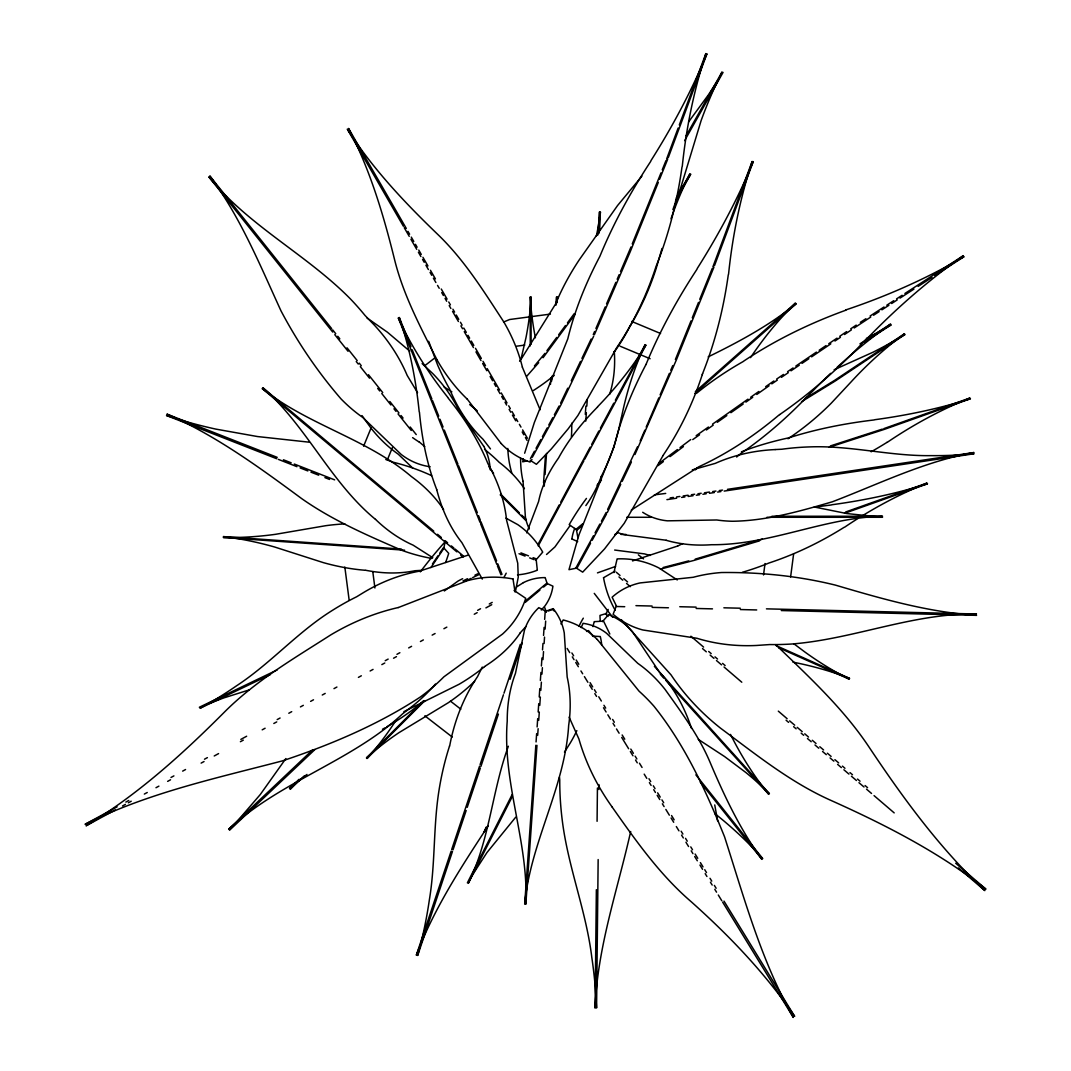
<?xml version="1.0" encoding="UTF-8"?>
<svg xmlns="http://www.w3.org/2000/svg" width="1071" height="1071" viewBox="0 0 1071 1071"><rect width="100%" height="100%" fill="white"/><g stroke="black" fill="none" stroke-linecap="round" stroke-linejoin="round"><path stroke-width="1.5" d="M556.545 302.973L556.585 296.881L556.01 305.141M596.36 889.68L595.101 1008.119C597.323 947.527 617.539 890.081 630.685 831.524M597.083 821.31L597.431 787.988M598.154 859.558L596.574 1008.012L595.329 987.837A679.523 522.434 27.5 0 0 591.768 957.139C586.172 911.234 568.473 868.019 562.503 822.207A575.314 385.132 24.6 0 1 559.745 780.879L559.758 779.969A509.676 298.796 23.3 0 1 559.464 777.158M598.89 789.528L598.943 784.561M543.559 482.793L545.5 455.014M550.454 384.422L550.909 377.795M544.242 486.18L544.59 481.2M545.059 474.547L546.531 453.461M551.605 381.169L551.953 376.202M557.161 301.902L557.509 296.948L556.692 302.973M535.835 745.269L524.696 904.125C530.453 842.301 564.832 787.587 568.661 725.428A343.764 200.813 -21.7 0 0 567.175 677.033L564.27 633.068A564.471 173.127 -19.8 0 0 553.238 608.663L545.219 611.38L544.657 619.399M536.062 741.935L536.651 733.608M537.12 726.955L537.696 718.628M538.164 711.961L538.753 703.634M539.222 696.967L539.797 688.64M540.373 680.487L540.935 672.441M541.39 665.988L541.953 657.942M542.515 649.896L542.97 643.457M543.533 635.424L544.095 627.405M536.973 745.349L525.834 904.205C528.753 842.181 502.339 783.209 507.226 721.131A343.764 200.813 29.7 0 1 515.446 673.405L524.455 630.284A564.471 173.127 27.8 0 1 538.793 607.645L546.357 611.461M537.669 735.362L538.137 728.695M538.713 720.368L539.302 712.041M539.771 705.374L540.346 697.047M540.815 690.393L541.39 682.173M541.953 674.128L542.408 667.688M542.97 659.629L543.533 651.583M544.108 643.537L544.55 637.111M545.112 629.092L545.675 621.073M571.405 436.968L571.445 436.419A374.074 231.015 30.9 0 0 571.74 423.259M585.302 414.383L585.891 406.07M597.886 234.951L599.506 211.844L599.573 224.067A428.293 309.706 33.5 0 0 599.814 230.252M585.757 421.104L586.346 412.79M586.814 406.137L587.283 399.483M598.93 233.358L600.429 211.911L598.662 224A428.293 309.706 -25.5 0 1 596.319 236.222M614.366 351.382L614.326 351.931A332.492 177.398 29.7 0 1 609.613 394.382M763.529 574.94L765.015 563.533M790.612 576.948L793.624 553.908M523.317 458.95L522.702 461.815L527.173 460.905M613.924 572.61L617.11 558.901A760.638 249.128 -77.9 0 1 658.839 567.925L677.274 579.933M662.012 248.485L656.068 268.781A392.642 318.382 44.6 0 1 630.484 325.437M524.656 453.22L534.335 422.55L567.791 338.864A1021.734 442.243 -19.1 0 1 599.747 256.571L600.148 255.674A992.415 488.001 -21.1 0 1 650.673 161.453L650.981 160.61A942.132 543.292 -24.9 0 0 699.309 71.462L706.967 53.751L668.25 157.691M521.042 358.959L525.955 337.767A400.219 297.858 -30.5 0 0 530.265 308.341L531.096 296.841L531.096 344.286M614.071 446.727L578.969 534.844L568.969 569.678L577.028 568.032L590.563 543.251M515.566 590.978L518.244 577.189L517.735 563.212L506.596 520.278A1039.004 359.669 0.9 0 0 488.135 464.038L487.827 463.408A971.866 405.775 2.2 0 0 448.08 397.997M449.525 746.099L449.793 745.309A448.655 274.618 39.3 0 1 477.532 676.618L482.271 667.072M451.145 851.137L416.324 955.225C433.942 908.703 461.24 866.921 488.363 825.594M451.667 849.571L479.567 766.14M480.103 764.56L503.437 694.771M503.972 693.205L520.332 644.287M452.484 851.418L417.677 955.493L422.295 937.393A613.911 484.962 43.7 0 0 429.351 899.935C435.388 863.828 433.22 827.093 438.909 790.974A513.304 356.335 40.7 0 1 449.512 746.099M453.02 849.838L466.18 810.493M467.224 807.347L480.384 767.987M480.919 766.421L498.417 714.076M510.064 679.268L522.193 642.975M666.604 159.044L678.157 128.025M679.309 124.919L705.883 53.55L700.367 71.663A936.174 639.521 41.7 0 0 682.281 166.286L681.973 167.13A1010.622 602.13 38.5 0 1 656.282 265.849L655.947 266.759A1080.037 577.403 37 0 1 616.695 347.714L577.938 415.454L568.273 428.695L551.297 448.963L536.41 464.305L530.158 460.289M712.871 266.907L752.163 161.413L746.634 179.513A936.174 639.521 41.7 0 0 728.561 274.149L728.253 274.993A1010.622 602.13 38.5 0 1 702.563 373.712M714.531 265.554L753.234 161.601L745.577 179.326A942.132 543.292 -24.9 0 1 697.248 268.473L696.94 269.316A992.415 488.001 -21.1 0 0 646.402 363.538L646.041 364.435M616.347 605.838L613.121 614.285A611.501 210.987 -68 0 0 642.921 629.989L696.886 638.262A396.016 251.431 -65.9 0 0 756.3 645.478L769.848 644.555A463.636 331.595 -64.6 0 0 792.179 643.979C854.43 638.959 913.335 612.933 976.484 614.004L766.448 608.85M526.704 532.849L538.619 501.456A995.99 288.38 -2.1 0 1 558.393 458.214L558.687 457.732A922.225 324.473 -3.3 0 1 597.498 407.06M508.35 746.246C492.004 791.054 489.661 840.025 468.308 883.267L512.393 796.369M672.896 209.621L680.353 188.938L701.13 120.568A523.906 476.756 46.7 0 1 714.491 87.755L722.041 71.985L686.056 135.87M630.993 246.999L620.484 271.606M632.238 243.92L660.981 172.94M662.226 169.847L665.975 160.596M658.304 182.391L630.19 251.832L594.351 334.781M659.549 179.299L667.675 159.244M675.386 359.495L691.009 320.912M692.254 317.833L698.506 302.397M699.751 299.318L712.255 268.446M713.955 267.107L676.47 359.695L634.942 454.546M363.618 446.165L371.168 427.757M387.394 459.754L392.374 447.611M702.228 374.622L702.589 373.725M593.267 334.58L594.592 331.501M595.918 328.436L605.222 306.935M606.547 303.856L615.838 282.356M617.164 279.277L619.158 274.671M640.204 440.904L644.862 430.154M646.188 427.075L658.799 397.89M660.124 394.824L669.415 373.324M670.741 370.245L672.735 365.639M486.234 827.04L483.972 832.314L486.18 827.937M581.178 627.579L583.066 623.309A581.781 168.428 -67.1 0 1 606.574 633.282L637.807 663.364A349.856 195.471 -68.9 0 1 665.091 689.456C681.651 712.617 698.787 735.697 709.979 762.097C724.291 795.954 740.168 829.503 761.923 859.37L700.247 782.084M560.628 403.084L567.724 388.197M571.271 380.74L580.495 361.382M581.914 358.41L591.138 339.052M593.642 336.267L560.99 404.771L532.341 457.25M607.605 509.461L637.419 446.915M607.27 512.634L620.752 484.333M622.171 481.361L631.395 462.003M608.167 609.412L605.905 614.031L608.033 616.401M512.219 794.428L467.384 882.812L486.917 852.61L515.66 817.253M564.484 752.123L570.107 743.234A307.377 187.171 0.4 0 0 576.841 730.636M597.524 407.06L597.779 406.565A833.225 372.306 -5.8 0 0 639.374 355.425L645.974 345.009L584.686 459.285M538.151 544.162L559.156 505.003M560.735 502.058L590.161 447.183M591.741 444.251L598.823 431.037M600.389 428.105L613.763 403.165M615.343 400.246L645.157 344.661L640.19 355.786A855.769 405.092 55.1 0 0 621.568 416.86L621.327 417.369A963.86 360.097 52.2 0 1 601.38 476.193L601.152 476.715M538.218 545.902L583.909 460.717M530.466 458.522L534.456 451.226M536.035 448.307L540.815 439.565M542.408 436.647L547.187 427.905M548.78 424.986L552.756 417.69M554.35 414.785L559.116 406.029M593.454 535.768L575.957 567.831L582.678 572.155L604.593 548.874L624.219 523.331L663.016 455.617M595.048 532.849L599.827 524.094M601.42 521.189L606.186 512.433M592.143 540.333L606.467 514.093M560.963 623.965L563.199 619.962A628.838 212.928 -61.8 0 1 596.975 639.213L597.323 639.494M684.623 140.636L723.059 72.4L708.453 94.784L688.586 121.92M676.189 198.202L689.898 173.85L683.78 186.649A452.738 401.705 46.7 0 0 670.995 218.779M675.399 201.402L690.728 174.185L682.963 186.314A441.185 331.649 -26.1 0 1 678.88 192.352M630.444 325.41L630.069 325.999A345.987 257.763 43.9 0 1 613.951 352.439M285.863 758.563L260.293 794.508L229.502 830.279L314.874 749.593M395.681 720.837L392.307 725.951A400.219 297.858 75.5 0 1 374.542 749.82L367.005 758.536L425 700.541M520.171 632.894L525.915 626.589M432.456 563.948L437.985 555.755M439.82 553.024L443.501 547.562L448.722 553.372A581.084 361.864 64.3 0 1 445.656 562.462M430.903 567.59L443.796 548.472L445.094 541.819A581.084 125.655 -69.9 0 0 420.287 571.874M569.933 525.794L554.965 546.893L546.531 554.497M544.978 353.336L534.429 365.961M546.92 350.686L556.692 337.445M558.634 334.795L565.475 325.53M567.429 322.893L574.257 313.629M543.064 357.714L575.274 314.031M531.966 459.432L530.038 462.043A648.638 211.911 -54.6 0 1 501.389 443.755L501.108 443.501M535.687 560.253L542.716 552.127A844.671 260.146 -48 0 0 517.788 524.643L505.94 518.123M602.424 621.675L608.582 614.66A784.36 214.12 -49.8 0 1 632.559 631.863L659.495 672.253A448.535 240.091 -51.7 0 1 691.531 728.454M526.731 376.269L538.713 362.667M641.904 176.153L617.606 205.471L579.224 259.878A371.704 240.921 -15.6 0 0 555.528 304.084L521.818 358.062A587.738 241.216 -8.2 0 0 519.609 361.248M299.237 779.407L290.147 789.3L304.512 775.725M541.31 609.988L544.737 606.213A581.192 157.705 23.7 0 0 552.917 586.172L546.665 583.293L525.807 600.737M423.232 701.117L366.416 757.933L375.131 750.41A400.219 297.858 14.5 0 1 398.988 732.644L448.321 702.71A338.556 217.306 17.2 0 0 474.292 681.611L474.64 681.236M312.839 749.673L228.672 829.235C274.886 786.194 336.093 766.153 385.721 728.24A463.636 331.595 22.6 0 0 402.709 713.728L413.419 705.374A396.016 251.431 24 0 0 435.415 684.101M299.037 779.407L289.465 788.457L301.005 779.032A510.091 391.437 19.7 0 1 306.989 774.453M695.36 391.638L795.485 303.039L785.86 312.879A463.261 365.318 73.7 0 0 750.53 357.634M694.878 393.405L796.235 303.709C769.46 325.383 738.99 341.823 708.185 356.871M525.165 602.451L539.931 590.108M543.599 587.042L547.281 583.976L545.179 577.604A601.259 167.598 72.9 0 0 523.424 582.611M484.561 666.604L484.989 666.256A337.057 179.352 21.8 0 0 520.225 632.921M582.758 523.773L576.305 529.087L577.898 537.722M582.142 525.861L576.988 530.105L569.21 524.643A1847.77 691.973 32.6 0 1 586.453 498.417M424.852 365.639L435.295 357.553M658.665 463.609L677.367 449.579M680.045 447.584L690.728 439.565M658.009 465.644L663.351 461.628M670.031 456.621L683.405 446.607M444.331 590.964L457.906 581.165A565.046 184.306 75.1 0 1 462.659 578.701M696.163 435.683L708.426 427.034M712.51 424.156L747.946 399.162M750.677 397.247L758.844 391.477M765.658 386.671L773.864 380.968M692.75 439.592L699.564 434.786M706.378 429.98L713.192 425.174M717.289 422.295L726.821 415.575M730.917 412.683L743.18 404.035M745.898 402.12L752.712 397.314M756.809 394.436L769.072 385.788M779.661 414.584L778.804 415.173A988.506 510.211 86.6 0 1 698.841 466.769L631.301 510.091M846.103 309.854L845.287 310.403A928.878 560.521 29.1 0 0 744.01 360.914L743.18 361.543A922.533 500.706 30.5 0 0 696.337 393.459M776.609 379.107L783.463 374.448M787.587 371.664L793.076 367.942M795.82 366.068L816.41 352.105M819.168 350.244L826.022 345.585M828.767 343.724L837.013 338.141M839.758 336.281L846.612 331.622M850.735 328.824L856.224 325.102M771.803 383.86L777.292 380.138M781.402 377.34L788.269 372.695M791.014 370.82L799.247 365.238M802.005 363.377L808.859 358.718M811.604 356.857L830.828 343.831M834.952 341.033L840.44 337.311M844.55 334.513L851.418 329.855M854.163 327.994L870.777 317.029M860.348 322.317L865.917 318.703M870.094 316.012L884.017 306.989M886.801 305.195L893.763 300.683M896.547 298.889L902.117 295.275M904.901 293.481L963.378 255.634L946.536 267.937A960.674 642.453 -87.4 0 0 865.97 339.761L865.14 340.297M873.561 315.235L879.13 311.621M881.915 309.827L888.876 305.315M891.661 303.521L897.23 299.907M900.015 298.113L913.938 289.103M918.115 286.399L932.038 277.389M934.822 275.582L964.061 256.665L945.854 266.907A925.987 637.044 26.1 0 1 846.09 309.827M859.946 343.871L890.603 324.031L876.935 334.005A851.78 527.374 -87.4 0 0 837.094 367.326M864.685 341.997L891.166 324.861L876.386 333.175A824.978 527.227 26.1 0 1 866.278 338.476M516.316 587.109L523.424 582.611M614.808 534.523L617.15 533.063M805.191 398.452L834.697 380.312L904.433 333.777L893.187 342.425A452.738 401.705 73.6 0 0 850.816 382.2L831.31 403.124A392.642 318.382 71.5 0 1 787.975 438.775M801.563 401.705L835.273 380.981L905.022 334.46L892.612 341.756A441.185 331.649 0.8 0 1 873.146 352.158L834.122 369.763M386.792 726.834L396.484 720.957A429.886 287.041 22.6 0 0 423.996 700.702M603.509 577.738L614.995 571.138M382.494 729.271L385.386 727.664M117.114 806.838L85.078 824.295C147.276 793.049 215.539 778.389 282.316 760.905C330.417 744.867 378.009 724.826 420.461 696.926A486.957 297.604 31.1 0 0 443.889 676.832L502.486 634.099A760.638 249.128 32.9 0 0 525.754 598.314L514.067 590.469M125.856 802.072L128.761 800.492M170.999 777.466L173.904 775.886M182.646 771.12L185.564 769.527M204.494 759.205L207.399 757.625M240.841 739.392L246.651 736.232M277.175 719.592L280.08 718.012M288.795 713.259L291.714 711.666M300.429 706.914L303.334 705.334M310.603 701.371L313.508 699.791M322.264 695.012L325.196 693.419M333.978 688.626L336.91 687.033M385.225 660.7L388.157 659.093M396.939 654.314L399.871 652.708M408.667 647.915L411.599 646.322M420.408 641.516L423.353 639.923M432.149 635.116L435.094 633.523M443.903 628.717L446.835 627.124M477.626 610.336L480.531 608.743M489.286 603.977L492.205 602.384M115.213 809.944L86.082 825.821C137.423 794.883 182.137 754.479 224.267 712.255C255.487 680.875 293.789 658.585 330.738 634.916A533.05 339.36 84.1 0 1 398.238 607.538M122.496 805.981L125.401 804.388M128.319 802.808L131.224 801.215M144.331 794.066L147.249 792.486M155.978 787.721L158.896 786.141M167.638 781.375L170.543 779.782M201.12 763.114L204.039 761.535M214.227 755.979L218.591 753.596M240.386 741.708L243.304 740.128M262.194 729.833L265.099 728.24M273.815 723.487L276.72 721.908M358.41 677.381L361.342 675.788M370.124 670.995L373.056 669.402M381.838 664.609L384.77 663.016M393.552 658.223L396.484 656.63M474.252 614.245L477.171 612.652M485.913 607.886L491.75 604.713M403.874 711.639L459.151 684.235A380.62 234.348 20.6 0 0 484.574 666.617M277.215 669.924L199.34 707.248L223.665 697.957L249.396 689.844M463.007 580.884L467.492 578.728M474.922 575.167L477.894 573.748M270.387 674.569L200.009 708.292L214.736 699.872A522.046 430.984 89.6 0 0 236.463 685.855C270.722 663.458 297.684 631.877 332.519 610.296A416.458 307.551 86.6 0 1 356.643 596.775L362.346 593.28A352.239 232.554 85.2 0 1 419.645 571.124L467.893 555.193M465.175 581.205L471.146 578.34M472.632 577.63L478.563 574.792M677.635 546.023L632.519 560.923M912.947 489.045L927.084 483.034L845.688 511.965M503.544 322.05L509.622 319.519L529.208 316.909M597.471 572.878L615.584 566.439M883.91 428.601L970.005 397.984L955.854 403.995A855.769 542.582 -88.3 0 0 887.591 442.109L886.908 442.377M844.564 513.304L927.526 483.797L912.505 488.269A833.225 438.4 25.1 0 1 831.886 504.749L831.176 504.99A922.225 409.135 28.9 0 0 816.022 506.985M548.365 610.965L552.904 609.426A582.838 158.441 -19.8 0 1 554.042 610.939M830.4 445.938L882.343 429.11M829.262 447.223L884.351 429.364L970.446 398.76L955.426 403.232A833.225 438.4 25.1 0 1 874.806 419.712L874.097 419.952A922.225 409.135 28.9 0 0 789.18 437.704L788.417 437.919A995.99 386.35 30.9 0 0 741.44 451.801M606.601 613.442L600.001 615.423A581.192 157.705 -15.7 0 0 600.336 620.952M695.199 559.142L762.271 539.115M759.526 540.842L694.048 560.401L660.379 569.116M692.321 469.874L715.294 463.368A352.239 232.554 60.7 0 1 775.15 449.579M663.136 567.51L688.787 560.869M398.238 607.578L467.304 580.71A823.278 285.221 82 0 1 512.982 578.942M670.138 497.908L673.378 497.426M676.631 496.931L679.911 496.449M683.191 495.953L688.104 495.217M691.384 494.735L694.664 494.24M697.944 493.758L701.21 493.262M704.49 492.78L709.404 492.044M712.684 491.549L715.963 491.067M719.243 490.572L722.523 490.09M727.437 489.353L974.008 452.524C924.327 461.4 878.983 483.972 832.274 501.817C799.769 511.269 766.408 520.854 732.323 521.256A306.935 191.348 -66.5 0 1 716.794 519.984L667.528 520.827A467.103 157.531 -68.2 0 1 642.68 512.273M666.912 499.635L676.671 498.176M681.584 497.439L684.864 496.957M688.144 496.462L693.057 495.739M696.337 495.244L699.604 494.748M702.884 494.267L706.164 493.771M709.444 493.289L714.357 492.553M717.637 492.058L720.917 491.576M724.183 491.08L974.048 453.769L957.139 455.055A522.046 430.984 56.3 0 1 931.275 455.63C890.349 456.286 850.32 445.255 809.381 446.915A416.458 307.551 59.3 0 0 781.817 449.244L775.136 449.552M532.474 316.481L550.414 314.098M516.704 346.174L524.777 345.103M654.394 494.869L665.72 493.423M422.081 570.308L415.026 570.736A350.619 190.169 66.6 0 1 365.506 570.227M771.923 516.249L882.544 516.249C824.135 517.521 770.183 545.206 711.599 544.711A307.377 187.171 -63.5 0 1 666.175 540.293M626.749 517.28L651.181 517.28M766.983 517.28L882.544 517.28L846.773 513.545L814.281 506.998M621.06 534.429L626 534.429M635.946 605.65L652.078 606.039M679.777 606.721L696.083 607.123M723.862 607.806L740.248 608.208M624.741 606.708L616.682 606.507L612.117 597.203A565.046 184.306 62.9 0 1 640.137 582.919L693.285 577.269A362.226 220.733 61.1 0 1 721.452 572.53C759.674 572.101 798.27 575.93 835.447 585.127C881.594 598.716 928.249 612.264 976.565 615.343L781.281 610.55M652.145 607.377L668.451 607.779M696.163 608.462L712.483 608.864M740.329 609.546L756.702 609.948M592.558 636.094L600.282 636.549A481.843 156.768 2.3 0 1 601.715 644.956M401.411 549.075L223.37 536.598L235.941 538.365A467.13 340.779 62.6 0 1 274.511 546.973L323.255 562.596A400.032 250.36 65.3 0 0 364.957 570.254M404.61 550.186L223.304 537.481L236.008 537.481A467.13 340.779 -54.5 0 0 275.394 534.335L325.852 525.674A400.032 250.36 -57.3 0 1 344.849 523.88M309.198 442.189L257.509 436.553L215.766 429.096A679.523 522.434 -41.7 0 1 185.805 421.519L166.5 415.521L276.787 458.763M614.66 550.039L644.581 553.908A295.061 164.72 -63.5 0 0 650.338 555.421M792.955 662.132L799.635 663.511A467.13 340.779 -34.5 0 1 837.723 674.02L849.651 678.385L776.14 645.639M666.202 540.253L625.036 534.871A481.843 156.768 -65.4 0 1 617.07 532.287M277.202 457.344L166.915 414.102C215.78 435.495 258.968 467.103 301.607 498.55C332.653 520.399 367.661 535.54 402.321 550.507A470.102 263.479 81.1 0 0 431.934 558.446M283.413 459.78L291.178 462.819M294.284 464.038L334.647 479.862M520.948 552.89L528.525 555.862M533.077 557.643L536.102 558.834L537.321 570.2A783.008 227.641 82.9 0 1 517.521 574.846M278.34 459.365L296.962 466.675M300.067 467.893L307.832 470.932M310.938 472.15L318.703 475.189M324.915 477.626L329.573 479.447M519.007 553.72L525.071 556.09M529.623 557.884L534.175 559.664M631.676 321.42L660.566 333.496M620.029 346.174L650.124 358.745M778.764 647.781L849.29 679.188L838.071 673.231A467.13 340.779 82.6 0 1 804.79 651.944L793.812 643.738M571.887 538.954L577.697 541.631M444.13 386.979L451.855 391.825M419.323 442.028L424.759 446.594M432.778 557.696L413.125 545.152A307.377 187.171 -76.5 0 1 375.506 519.355M367.058 318.02L387.434 332.211L409.738 351.141M698.279 739.365L724.572 756.554L745.844 772.499A441.185 317.913 -10 0 1 760.397 785.056L769.42 793.691L654.381 666.349M638.329 554.832L643.551 558.888M450.476 701.157L460.811 709.163M424.852 715.816L452.27 737.049M714.866 813.639L718.587 816.597A510.091 391.437 -11.7 0 1 752.605 847.67L762.713 858.621L695.869 774.855M469.687 404.57L477.264 410.822M433.782 531.149L262.823 387.702C306.748 426.231 330.296 482.111 375.479 519.381M437.544 534.309L441.306 537.468M445.081 540.627L447.584 542.743M451.346 545.902L453.863 548.004M455.095 549.035L463.689 556.251M456.889 551.886L262.167 388.505C307.725 425.067 366.844 438.548 411.398 476.582A307.377 187.171 -23.5 0 1 443.367 509.153L443.595 509.595M460.57 554.979L463.033 557.04M616.253 572.222L620.029 575.462M623.817 578.701L627.593 581.941M690.902 636.214L703.593 647.098M708.667 651.449L711.198 653.618M715 656.871L717.53 659.04M722.59 663.391L725.134 665.56M778.309 711.144L787.158 718.735M789.662 720.89L794.695 725.187M797.199 727.343L802.233 731.654M804.749 733.809L808.511 737.049M812.287 740.275L816.048 743.502M819.824 746.741L823.599 749.968M827.361 753.208L831.136 756.434M834.898 759.66L838.673 762.9M842.449 766.126L844.952 768.282M849.986 772.593L852.503 774.748M857.523 779.059L860.04 781.214M865.06 785.525L867.577 787.68M955.707 863.226L985.922 889.131C938.772 852.128 885.115 824.67 830.681 800.291C790.264 782.232 755.831 754.359 720.582 728.213A533.05 339.36 -26.7 0 1 671.008 674.837L621.408 619.801M618.971 576.934L622.746 580.174M626.535 583.427L630.31 586.667M702.522 648.571L706.325 651.837M710.127 655.091L713.929 658.357M716.459 660.526L721.533 664.863M724.063 667.032L741.788 682.227M786.087 720.207L788.604 722.363M793.624 726.673L796.141 728.829M801.162 733.14L803.678 735.295M807.454 738.521L811.216 741.748M814.991 744.988L818.753 748.214M822.528 751.454L826.303 754.68M830.065 757.92L833.84 761.146M837.602 764.373L841.378 767.612M843.894 769.768L848.915 774.079M851.432 776.234L856.452 780.531M858.969 782.687L864.002 786.998M866.506 789.153L871.54 793.464M874.043 795.619L894.191 812.889M958.411 867.938L984.851 890.617C939.776 848.379 903.174 798.243 869.063 747.103C843.265 708.333 808.9 676.805 775.712 644.648M422.135 363.591L432.791 373.605A347.272 202.352 -13.8 0 1 458.334 409.43L483.69 446.219M467.157 399.001L501.108 443.488M412.804 468.161L398.265 454.198A349.856 195.471 -68.9 0 1 370.981 428.105L362.025 415.615M500.786 494.24L519.395 512.835M521.724 515.164L526.383 519.823M500.197 494.829L525.781 520.412M660.365 674.315L663.699 678.01M665.921 680.473L768.724 794.28L761.079 784.481A452.738 331.461 -70.9 0 1 733.595 740.436L730.489 734.425M593.468 636.562L588.541 630.591A481.843 156.768 51.5 0 0 586.56 631.448M597.323 639.507L639.066 691.183A414.397 259.075 -63.5 0 1 653.953 706.217C685.012 744.947 706.057 791.041 724.558 836.826C744.225 898.154 761.294 960.982 793.343 1017.45L722.671 902.157M331.649 328.596L209.796 175.912C240.426 217.052 259.798 264.698 281.03 310.925C297.591 342.318 317.766 372.039 340.98 398.854A362.226 220.733 -68.9 0 0 362.708 417.409L401.21 454.452A565.046 184.306 -67.1 0 0 430.167 466.755M332.679 329.868L335.745 333.71M337.78 336.281L339.828 338.838M346.991 347.807L357.205 360.606M359.254 363.163L361.288 365.733M368.451 374.689L382.735 392.588M389.844 401.505L399.001 412.978M401.036 415.521L403.071 418.078M410.193 426.994L416.244 434.585M332.72 332.077L208.818 176.835C248.579 225.901 306.4 254.296 350.244 298.755A463.636 331.595 -14.6 0 1 365.05 315.49L374.489 325.263A396.016 251.431 -15.9 0 1 407.167 375.399L417.543 392.655M334.768 334.634L348.048 351.288M356.228 361.529L358.276 364.086M360.311 366.657L369.522 378.183M377.688 388.412L379.723 390.969M381.758 393.512L390.902 404.985M393.954 408.801L395.989 411.358M398.024 413.901L411.251 430.462M594.258 593.374L612.666 617.271M490.464 448.91L483.021 439.271A398.144 222.982 -56.5 0 1 449.338 388.438L448.95 387.876A449.285 289.143 -57.8 0 1 437.637 365.037L428.654 341.261M612.036 806.891C635.786 840.628 659.736 874.712 691.304 901.822C729.672 936.094 765.645 973.673 794.669 1016.392L723.996 901.113M488.965 466.728L493.584 473.369M571.901 652.989L573.628 655.8M576.211 660.031L578.809 664.261M590.067 682.629L592.678 686.886M594.405 689.711L596.145 692.535M598.743 696.779L601.353 701.023M603.95 705.28L605.691 708.105M612.625 719.417L614.352 722.256M622.157 734.974L624.754 739.204M630.806 749.084L633.403 753.328M635.13 756.139L636.87 758.964M639.454 763.208L642.051 767.438M648.972 778.737L650.713 781.549M653.31 785.793L655.037 788.617M657.634 792.848L660.231 797.078M661.958 799.903L663.685 802.728M671.53 815.526L674.154 819.797M681.143 831.216L682.896 834.068M685.52 838.339L687.274 841.19M690.768 846.907L692.509 849.758M695.133 854.029L697.757 858.313M700.38 862.597L703.004 866.867M704.758 869.719L706.499 872.584M710.006 878.287L711.746 881.138M714.37 885.409L716.124 888.274M567.121 648.397L569.718 652.627M572.302 656.858L574.029 659.669M575.756 662.494L578.353 666.724M580.937 670.955L582.678 673.779M584.418 676.618L587.885 682.267M589.612 685.105L592.223 689.349M594.82 693.593L596.56 696.418M603.495 707.744L606.092 711.987M607.833 714.812L610.43 719.056M613.04 723.3L614.767 726.138M616.508 728.963L619.105 733.207M621.702 737.437L628.623 748.723M630.35 751.547L632.948 755.791M635.545 760.022L637.272 762.847M644.193 774.132L646.79 778.376M649.387 782.606L651.114 785.431M653.712 789.662L655.439 792.486M657.179 795.311L659.763 799.542M662.36 803.786L664.1 806.597M665.841 809.435L669.335 815.151M671.075 818.003L673.699 822.274M676.323 826.558L678.947 830.842M681.571 835.112L683.325 837.964M685.949 842.248L688.573 846.532M691.197 850.802L692.937 853.654M694.691 856.519L697.315 860.789M699.939 865.073L702.563 869.344M705.187 873.628L706.927 876.48M710.421 882.183L712.175 885.048M714.799 889.318L716.553 892.17M718.293 895.021L721.8 900.738M406.284 228.444L348.544 128.426C370.138 169.928 383.538 214.99 394.704 260.173C403.553 295.596 420.849 327.846 437.182 360.177M407.957 231.336L409.617 234.214M411.291 237.106L413.781 241.43M415.454 244.308L417.114 247.2M418.774 250.079L421.278 254.403M422.938 257.294L427.931 265.943M430.435 270.267L435.428 278.915M441.265 289.009L447.089 299.117M448.749 301.995L450.422 304.874M452.926 309.224L454.599 312.116M456.273 315.008L458.776 319.359M460.45 322.251L462.123 325.142M463.797 328.047L466.3 332.385M467.973 335.277L469.647 338.182M471.32 341.073L473.824 345.411M475.497 348.316L481.348 358.45M483.021 361.342L485.524 365.68M487.198 368.585L499.608 390.072M501.255 392.937L507.038 402.95M508.685 405.815L510.345 408.667M511.992 411.532L514.468 415.829M516.128 418.681L517.775 421.546M519.381 424.33L520.988 427.115M522.608 429.899L527.427 438.267M403.406 226.262L347.325 129.136C372.467 168.575 404.798 202.714 438.347 234.977C464.6 260.347 483.878 291.459 503.705 321.769A411.411 251.243 -3.5 0 1 522.38 367.125M404.249 227.708L409.242 236.356M410.903 239.248L416.726 249.342M418.4 252.221L420.89 256.545M422.563 259.436L424.223 262.315M425.897 265.206L428.387 269.531M430.06 272.409L431.72 275.301M433.38 278.179L435.884 282.503M437.544 285.395L439.217 288.273M441.707 292.597L443.381 295.489M445.041 298.367L446.701 301.259M449.204 305.583L450.878 308.475M452.551 311.366L458.401 321.501M460.905 325.852L462.578 328.743M464.252 331.635L473.449 347.566M475.952 351.904L480.973 360.592M482.633 363.484L486.823 370.727M490.13 376.47L492.606 380.754M494.267 383.619L495.913 386.484M497.56 389.349L500.037 393.633M501.697 396.498L503.343 399.363M505.003 402.214L506.65 405.079M509.127 409.376L510.773 412.228M512.433 415.093L515.74 420.809M522.193 432.001L523.799 434.786M525.406 437.57L527.026 440.355M482.285 579.103L461.909 542.649A975.413 318.194 -52.1 0 1 436.754 489.742M609.827 634.019L603.549 621.126L594.231 621.662A784.36 214.12 -2.2 0 0 592.999 626.629M569.129 717.155L578.916 739.017A474.199 313.883 -10.7 0 0 612.063 806.891M540.119 409.778L522.353 367.139M410.969 346.696L399.269 317.431L403.874 331.903M412.201 349.789L431.921 399.095M432.537 400.634L438.735 416.15M439.98 419.256L443.073 427.008M444.318 430.1L457.96 464.225M458.575 465.778L477.331 512.688M478.55 515.713L480.357 520.252M480.959 521.764L496.596 560.856M497.801 563.855L501.991 574.337M479.982 522.26L398.278 317.913L404.851 331.421A899.854 470.316 5.1 0 0 447.772 397.354M480.584 523.759L496.81 564.35M497.413 565.849L501 574.832M436.781 489.715L436.526 489.086A935.438 368.665 -53.3 0 1 419.457 412.308L419.189 411.679A884.271 437.785 -55.8 0 0 403.887 331.903M525.379 516.945L523.063 481.254M511.737 472.833L511.617 472.431A295.061 164.72 -26.5 0 1 507.801 448.441M717.583 820.788L714.745 804.923M512.982 578.916L515.071 591.995M372.788 571.686L374.917 587.979M344.835 567.068L349.133 600.001M530.252 345.92L530.252 296.841L531.096 308.341A400.219 297.858 30.5 0 0 535.406 337.767M614.071 446.727A1021.734 442.243 -19.1 0 1 646.027 364.435M702.268 374.663A1080.037 577.403 37 0 1 662.962 455.577M467.13 399.028A411.411 251.243 -56.5 0 1 437.196 360.164M554.243 375.332A618.221 352.346 43.8 0 1 533.345 390.54M615.209 610.269A823.278 285.221 -28.8 0 1 603.535 577.724M597.109 485.109A1847.77 691.973 32.6 0 1 601.447 480.156M865.14 340.283A980.768 569.21 88.6 0 1 779.661 414.597M506.195 573.172A467.103 157.531 34.1 0 1 503.946 577.43M483.704 446.219A562.73 172.297 -15.7 0 1 490.183 469.767M419.283 442.109A361.623 215.003 -66.9 0 1 412.616 437.624M886.908 442.417A963.86 525.433 88.5 0 1 871.125 451.775M601.192 476.756A1061.776 326.749 50.9 0 1 585.85 505.579M578.929 626.374A844.671 260.146 21.2 0 1 583.307 618.168M677.675 546.036A995.99 386.35 30.9 0 1 682.722 543.599M857.991 518.471A855.769 542.582 -88.3 0 0 844.671 527.16L843.988 527.414A963.86 525.433 88.5 0 1 769.206 562.931L768.469 563.212A1061.776 514.91 87 0 1 742.337 572.289M862.021 515.968A855.769 542.582 -88.3 0 1 912.947 489.072M830.627 373.364A851.78 527.374 -87.4 0 0 811.55 392.294L810.881 392.736A910.457 482.378 88.6 0 1 741.493 453.02L740.797 453.515A958.518 447.705 86.6 0 1 736.634 457.009M544.51 607.23A646.108 194.373 -11.8 0 1 546.384 612.224M431.573 475.631A509.676 298.796 -45.9 0 0 392.736 462.11L391.906 461.748A575.314 385.132 -44.6 0 0 385.801 459.499M523.009 481.281A332.492 177.398 -21.7 0 1 520.6 458.227M529.355 528.94A582.838 158.441 -19.8 0 1 525.379 516.958M571.901 538.954A581.192 157.705 23.7 0 1 574.739 528.378M697.101 467.799A392.642 246.504 76.2 0 1 695.387 469.861M524.415 488.671A295.061 164.72 -18.5 0 0 499.006 462.163L498.671 461.775A338.556 217.306 -17.2 0 0 484.574 449.378"/></g></svg>
